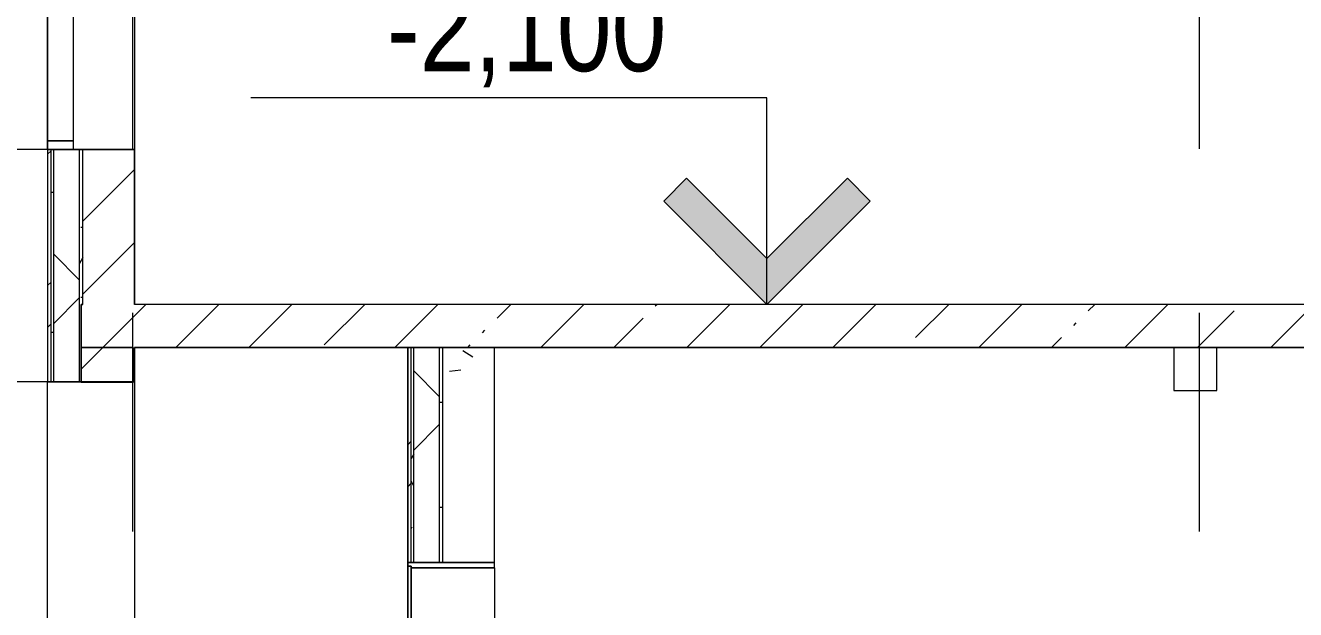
# Model space of a CAD drawing. Header units: millimetres. Extents: x 51154 to 151340, y -24069 to 30962.
# Drawn here: x 56707 to 64090, y -3872 to -480 of the extents above; entities that cross this region are included whole.
import ezdxf

# ---------------------------------------------------------------- set-up
doc = ezdxf.new("R2010")
doc.units = ezdxf.units.MM
doc.linetypes.add('Осевые', pattern=[6350, 1270, -952.5, 3175, -952.5])
for name, color, linetype, lineweight in [('Высотные отметки', 7, 'Continuous', 9), ('Двери', 7, 'Continuous', 9), ('Импосты витража', 7, 'Continuous', 9), ('Импосты витража-1', 7, 'Continuous', 18), ('Каркас несущий', 7, 'Continuous', 9), ('Каркас несущий-1', 7, 'Continuous', 25), ('Каркас_Импост', 7, 'Continuous', 9), ('Общие ребра', 7, 'Continuous', 9), ('Отделка 1 _4_-1', 7, 'Continuous', 9), ('Отделка 2 _5_-1', 7, 'Continuous', 9), ('Панель', 7, 'Continuous', 9), ('Стены', 7, 'Continuous', 9), ('Структура _1_', 7, 'Continuous', 18), ('Термическая_воздушная прослойка _3_-1', 7, 'Continuous', 9), ('Штриховка разреза-2', 7, 'Continuous', 9)]:
    doc.layers.add(name, color=color, linetype=linetype, lineweight=lineweight)
doc.layers.add('Оси-3', color=7, linetype='Осевые', lineweight=9, true_color=0xaaaaaa)
doc.styles.add('Arial Narrow', font='ARIALN.TTF', dxfattribs={"height": 500})
pattern_1 = [(45, (99498.54, 6475), (-424.264, 424.264), [600, -100, 20, -100]), (45, (99498.54, 6899), (-424.264, 424.264), [])]
pattern_2 = [(0, (99498.54, 6475), (812.8, 203.2), [67.056, -542.544, 67.056, -542.544, -3251.2]), (0, (99498.54, 6475), (812.8, 203.2), [-1219.2, 67.056, -1152.144, 67.056, -542.544, -1422.4]), (0, (99498.54, 6475), (812.8, 203.2), [-3048, 67.056, -339.344, 67.056, -948.944]), (120, (99803.34, 6576.6), (-582.3764, 602.30545), [67.056, -542.544, 67.056, -3793.744]), (120, (99803.34, 6576.6), (-582.3764, 602.30545), [-676.656, -542.544, 67.056, -1152.144, -2032]), (120, (99803.34, 6576.6), (-582.3764, 602.30545), [-2438.4, 67.056, -542.544, 67.056, -1355.344]), (120, (99803.34, 6576.6), (-582.3764, 602.30545), [-3115.056, -339.344, 67.056, -948.944]), (240, (99904.94, 6983), (-230.4236, -805.50545), [67.056, -542.544, 67.056, -542.544, -3251.2]), (240, (99904.94, 6983), (-230.4236, -805.50545), [-1219.2, 67.056, -1152.144, 67.056, -542.544, -1422.4]), (240, (99904.94, 6983), (-230.4236, -805.50545), [-3048, 67.056, -339.344, 67.056, -948.944])]
pattern_3 = [(45, (99498.5, 6475), (-707.107, 707.107), []), (135, (99498.5, 6475), (-707.107, -707.107), [])]
pattern_4 = [(45, (99498.54, 6475), (-502.894, 502.894), []), (45, (99498.54, 7237), (-502.894, 502.894), [])]

# ---------------------------------------------------------------- blocks, each defined once
blk = doc.blocks.new('Дверь - Двупольная_001 - ДН3_24-20-5563129-Разрез 1-1')
at = {"layer": 'Двери'}
for p, q in [((58882.6, -4917.5), (58878.5, -4917.5)), ((58878.5, -4917.5), (58883.7, -4917.5)), ((58878.5, -4917.5), (58878.5, -4932.5)), ((58883.7, -4932.5), (58878.5, -4932.5)), ((58878.5, -4932.5), (58882.6, -4932.5)), ((58883.7, -4917.5), (58882.6, -4917.5)), ((58882.6, -4917.5), (58897.1, -4917.5)), ((58882.6, -4932.5), (58882.6, -4917.5)), ((58897.1, -4932.5), (58882.6, -4932.5)), ((58882.6, -4932.5), (58883.7, -4932.5)), ((58884.8, -4917.5), (58883.5, -4917.5)), ((58883.5, -4932.5), (58884.8, -4932.5)), ((58883.6, -4917.5), (58883.6, -4932.5)), ((58883.7, -4917.5), (58883.6, -4917.5)), ((58883.6, -4917.5), (58885.1, -4917.5)), ((58883.6, -4917.5), (58883.6, -4932.5)), ((58885.1, -4917.5), (58883.6, -4917.5)), ((58883.6, -4917.5), (58883.7, -4917.5)), ((58885.1, -4932.5), (58883.6, -4932.5)), ((58883.6, -4932.5), (58883.7, -4932.5)), ((58883.7, -4932.5), (58883.6, -4932.5)), ((58883.6, -4932.5), (58885.1, -4932.5)), ((58883.7, -4917.5), (58883.7, -4932.5)), ((58883.7, -4932.5), (58883.7, -4917.5)), ((58888.6, -4917.5), (58921.1, -4917.5)), ((58921.1, -4932.5), (58888.6, -4932.5)), ((58897.1, -4917.5), (58897.1, -4917.5)), ((58897.1, -4917.5), (58897.1, -4917.5)), ((58897.1, -4917.5), (58921.1, -4917.5)), ((58897.1, -4932.5), (58897.1, -4917.5)), ((58897.1, -4932.5), (58897.1, -4932.5)), ((58921.1, -4932.5), (58897.1, -4932.5)), ((58897.1, -4932.5), (58897.1, -4932.5)), ((58900.8, -4932.5), (58900.8, -4917.5)), ((58921.1, -4947.5), (58921.1, -4902.5)), ((58921.1, -4902.5), (58929.1, -4902.5)), ((58921.1, -4947.5), (58921.1, -4902.5)), ((58921.1, -4902.5), (58929.1, -4902.5)), ((58921.1, -4917.5), (58921.1, -4932.5)), ((58921.1, -4917.5), (58921.1, -4932.5)), ((58929.1, -4902.5), (58929.1, -4947.5)), ((58929.1, -4902.5), (58929.1, -4947.5)), ((58949.1, -4947.5), (58949.1, -4902.5)), ((58957.1, -4902.5), (58949.1, -4902.5)), ((58949.1, -4947.5), (58949.1, -4902.5)), ((58957.1, -4902.5), (58949.1, -4902.5)), ((58957.1, -4902.5), (58957.1, -4947.5)), ((58957.1, -4902.5), (58957.1, -4947.5)), ((58957.1, -4917.5), (58989.7, -4917.5)), ((58957.1, -4917.5), (58957.1, -4932.5)), ((58957.1, -4917.5), (58981.1, -4917.5)), ((58957.1, -4917.5), (58957.1, -4932.5)), ((58989.7, -4932.5), (58957.1, -4932.5)), ((58981.1, -4932.5), (58957.1, -4932.5)), ((58981.1, -4917.5), (58977.5, -4917.5)), ((58977.5, -4917.5), (58981.1, -4917.5)), ((58977.5, -4917.5), (58977.5, -4932.5)), ((58981.1, -4917.5), (58977.5, -4917.5)), ((58977.5, -4917.5), (58981.1, -4917.5)), ((58981.1, -4932.5), (58977.5, -4932.5)), ((58977.5, -4932.5), (58981.1, -4932.5)), ((58981.1, -4932.5), (58977.5, -4932.5)), ((58977.5, -4932.5), (58981.1, -4932.5)), ((58981.1, -4917.5), (58995.6, -4917.5)), ((58981.1, -4932.5), (58981.1, -4917.5)), ((58995.6, -4932.5), (58981.1, -4932.5)), ((58994.7, -4917.5), (58993.5, -4917.5)), ((58993.5, -4932.5), (58994.7, -4932.5)), ((58993.9, -4917.5), (58994.6, -4917.5)), ((58994.6, -4917.5), (58993.9, -4917.5)), ((58994.6, -4932.5), (58993.9, -4932.5)), ((58993.9, -4932.5), (58994.6, -4932.5)), ((58994.6, -4917.5), (58999.7, -4917.5)), ((58994.6, -4917.5), (58994.6, -4932.5)), ((58995.6, -4917.5), (58994.6, -4917.5)), ((58994.6, -4932.5), (58994.6, -4917.5)), ((58999.7, -4932.5), (58994.6, -4932.5)), ((58994.6, -4932.5), (58995.6, -4932.5)), ((58994.7, -4932.5), (58994.7, -4917.5)), ((58994.7, -4932.5), (58994.7, -4917.5)), ((58999.7, -4917.5), (58995.6, -4917.5)), ((58995.6, -4932.5), (58995.6, -4917.5)), ((58995.6, -4932.5), (58999.7, -4932.5)), ((58999.7, -4932.5), (58999.7, -4917.5)), ((58921.1, -4947.5), (58929.1, -4947.5)), ((58929.1, -4947.5), (58921.1, -4947.5)), ((58957.1, -4947.5), (58949.1, -4947.5)), ((58949.1, -4947.5), (58957.1, -4947.5))]:
    blk.add_line(p, q, dxfattribs=at)
at = {"layer": 'Каркас_Импост'}
for p, q in [((59434.1, -3600), (58929.1, -3600)), ((58929.1, -3600), (58929.1, -3620)), ((59434.1, -3630), (59434.1, -3600)), ((58929.1, -3620), (58949.1, -3620)), ((58929.1, -6000), (58929.1, -3620)), ((58949.1, -3620), (58929.1, -3620)), ((58949.1, -3620), (58949.1, -3630)), ((58949.1, -3620), (58949.1, -6000)), ((58949.1, -3630), (59434.1, -3630)), ((59434.1, -3630), (58949.1, -3630)), ((58949.1, -6000), (58949.1, -3630)), ((59434.1, -3630), (59434.1, -6000)), ((58949.1, -6000), (58929.1, -6000)), ((59434.1, -6000), (58949.1, -6000))]:
    blk.add_line(p, q, dxfattribs=at)
at = {"layer": 'Панель'}
for p, q in [((58949.1, -3621), (58929.1, -3621)), ((58929.1, -3621), (58929.1, -5936)), ((58929.1, -5936), (58929.1, -3621)), ((58929.1, -3621), (58949.1, -3621)), ((58949.1, -5936), (58949.1, -3621)), ((58949.1, -3621), (58949.1, -5936)), ((58929.1, -5936), (58949.1, -5936)), ((58949.1, -5936), (58929.1, -5936))]:
    blk.add_line(p, q, dxfattribs=at)
blk = doc.blocks.new('Прямоугольный импост - Прямоугольный импост 1-2125157-Разрез 1-1')
at = {"layer": 'Импосты витража-1'}
for p, q in [((56836.6, -1150), (56836.6, -1200)), ((56986.6, -1150), (56836.6, -1150)), ((56986.6, -1200), (56986.6, -1150)), ((56836.6, -1200), (56986.6, -1200))]:
    blk.add_line(p, q, dxfattribs=at)
blk = doc.blocks.new('Прямоугольный импост - Прямоугольный импост 1-2039434-Разрез 1-1')
at = {"layer": 'Импосты витража-1'}
for p, q in [((56836.6, -150), (56836.6, -1150)), ((56986.6, -1150), (56986.6, -150)), ((56836.6, -1150), (56986.6, -1150))]:
    blk.add_line(p, q, dxfattribs=at)
blk = doc.blocks.new('Высотные отметки - Высотная отметка - Стрелка-4455449-Разрез 1-1')
at = {"layer": 'Высотные отметки'}
blk.add_hatch(color=256, dxfattribs=at).paths.add_polyline_path([(148754.2, 732.8), (148287, 265.7), (147819.8, 732.8), (147687, 600), (148287, 0), (148887, 600)], flags=0)
for p, q in [((148287, 1200), (151287, 1200)), ((148287, 0), (148287, 1200)), ((147687, 600), (147819.8, 732.8)), ((147819.8, 732.8), (148287, 265.7)), ((148287, 265.7), (148754.2, 732.8)), ((148754.2, 732.8), (148887, 600)), ((148287, 0), (147687, 600)), ((148887, 600), (148287, 0)), ((147191.4, 0), (148583.7, 0))]:
    blk.add_line(p, q, dxfattribs=at)

msp = doc.modelspace()

# ---------------------------------------------------------------- hatches: boundary and pattern name
at = {"layer": 'Каркас несущий'}
h = msp.add_hatch(dxfattribs=at)
h.set_pattern_fill('FP_2', color=256, style=0, pattern_type=2)
h.set_pattern_definition(pattern_1)
h.paths.add_polyline_path([(57031.6, -2550), (57331.6, -2550), (57331.6, -2350), (57031.6, -2350)], flags=0)
at = {"layer": 'Штриховка разреза-2'}
h = msp.add_hatch(dxfattribs=at)
h.set_pattern_fill('FP_3', color=256, style=0, pattern_type=2)
h.set_pattern_definition(pattern_4)
h.paths.add_polyline_path([(56856.6, -2550), (56856.6, -1200), (56836.6, -1200), (56836.6, -2550)], flags=0)
h = msp.add_hatch(dxfattribs=at)
h.set_pattern_fill('FP_4', color=256, style=0, pattern_type=2)
h.set_pattern_definition(pattern_2)
h.paths.add_polyline_path([(56871.6, -2550), (56871.6, -1200), (56856.6, -1200), (56856.6, -2550)], flags=0)
h = msp.add_hatch(dxfattribs=at)
h.set_pattern_fill('FP_5', color=256, style=0, pattern_type=2)
h.set_pattern_definition(pattern_3)
h.paths.add_polyline_path([(57021.6, -2550), (57021.6, -1200), (56871.6, -1200), (56871.6, -2550)], flags=0)
h = msp.add_hatch(dxfattribs=at)
h.set_pattern_fill('FP_4', color=256, style=0, pattern_type=2)
h.set_pattern_definition(pattern_2)
h.paths.add_polyline_path([(57021.6, -2550), (57031.6, -2550), (57031.6, -2100), (57041.6, -2100), (57041.6, -1200), (57021.6, -1200)], flags=0)
h = msp.add_hatch(dxfattribs=at)
h.set_pattern_fill('FP_2', color=256, style=0, pattern_type=2)
h.set_pattern_definition(pattern_1)
h.paths.add_polyline_path([(57331.6, -2550), (57341.6, -2550), (57341.6, -2350), (57331.6, -2350)], flags=0)
h.paths.add_polyline_path([(57341.6, -2100), (57341.6, -1200), (57041.6, -1200), (57041.6, -2100), (57261.5, -2100)], flags=0)
h = msp.add_hatch(dxfattribs=at)
h.set_pattern_fill('FP_2', color=256, style=0, pattern_type=2)
h.set_pattern_definition(pattern_1)
h.paths.add_polyline_path([(72056.6, -2350), (72056.6, -2100), (57031.6, -2100), (57031.6, -2350), (71806.6, -2350)], flags=0)
h = msp.add_hatch(dxfattribs=at)
h.set_pattern_fill('FP_3', color=256, style=0, pattern_type=2)
h.set_pattern_definition(pattern_4)
h.paths.add_polyline_path([(58949.1, -3600), (58949.1, -2350), (58929.1, -2350), (58929.1, -3600)], flags=0)
h = msp.add_hatch(dxfattribs=at)
h.set_pattern_fill('FP_4', color=256, style=0, pattern_type=2)
h.set_pattern_definition(pattern_2)
h.paths.add_polyline_path([(58964.1, -3600), (58964.1, -2350), (58949.1, -2350), (58949.1, -3600)], flags=0)
h = msp.add_hatch(dxfattribs=at)
h.set_pattern_fill('FP_5', color=256, style=0, pattern_type=2)
h.set_pattern_definition(pattern_3)
h.paths.add_polyline_path([(59114.1, -3600), (59114.1, -2350), (58964.1, -2350), (58964.1, -3600)], flags=0)
h = msp.add_hatch(dxfattribs=at)
h.set_pattern_fill('FP_4', color=256, style=0, pattern_type=2)
h.set_pattern_definition(pattern_2)
h.paths.add_polyline_path([(59134.1, -3600), (59134.1, -2350), (59114.1, -2350), (59114.1, -3600)], flags=0)
h = msp.add_hatch(dxfattribs=at)
h.set_pattern_fill('FP_7', color=256, style=0, pattern_type=2)
h.set_pattern_definition([(50, (99498.5, 6475), (1457.472, -127.512), [152.4, -1676.4]), (355, (99498.5, 6475), (-281.94, 1528.454), [121.92, -1341.12]), (100.451, (99620, 6464.4), (1175.54, 1400.933), [129.52, -1424.72]), (46.184, (99498.5, 6881.4), (2168.63, -336.34), [228.6, -2514.6]), (96.636, (99679.3, 6853.4), (1899.22, 1979.42), [194.28, -2137.08]), (351.184, (99498.5, 6881.4), (1899.24, 1979.4), [182.88, -2011.68]), (21, (99701.7, 6779.8), (1212.915, -818.12), [152.4, -1676.4]), (326, (99701.7, 6779.8), (494.417, 1473.504), [121.92, -1341.12]), (71.451, (99802.8, 6711.6), (1707.337, 655.37), [129.52, -1424.72]), (37.5, (99498.54, 6475), (24.7094, 676.44), [67.056, -1257.808, 67.056, -1294.384, -1346.2]), (37.5, (99498.54, 6475), (24.7094, 676.44), [-2686.304, 67.056, -1279.144]), (7.5, (99498.54, 6475), (534.558, 801.444), [67.056, -709.168, 67.056, -1227.328, -513.08]), (7.5, (99498.54, 6475), (534.558, 801.444), [-2070.608, 67.056, -446.024]), (327.5, (99045.4, 6475), (1084.7275, -45.831), [67.056, -440.944, 67.056, -1517.904, -2103.12]), (327.5, (99045.4, 6475), (1084.7275, -45.831), [-2092.96, 67.056, -2036.064]), (317.5, (98842.2, 6475), (1185.035, 203.414), [67.056, -593.344, 67.056, -985.52, -1493.52]), (317.5, (98842.2, 6475), (1185.035, 203.414), [-1712.976, 67.056, -1426.464])])
h.paths.add_polyline_path([(59434.1, -3600), (59434.1, -2350), (59134.1, -2350), (59134.1, -3600)], flags=0)

# ---------------------------------------------------------------- linework, layer by layer
at = {"layer": 'Высотные отметки'}
for p, q in [((56886.5, -1200), (56506.3, -1200)), ((61319.1, -2100), (61017.4, -2100)), ((61900.9, -2100), (61319.1, -2100)), ((57031.6, -2550), (56451, -2550))]:
    msp.add_line(p, q, dxfattribs=at)
at = {"layer": 'Каркас несущий'}
for p, q in [((57331.6, -2350), (57031.6, -2350)), ((57031.6, -2350), (57031.6, -2550)), ((57331.6, -2550), (57331.6, -2350)), ((63381.6, -2350), (63381.6, -2600)), ((63631.6, -2350), (63381.6, -2350)), ((63631.6, -2600), (63631.6, -2350)), ((63381.6, -2600), (63631.6, -2600))]:
    msp.add_line(p, q, dxfattribs=at)
at = {"layer": 'Каркас несущий-1'}
msp.add_line((57031.6, -2550), (57331.6, -2550), dxfattribs=at)
at = {"layer": 'Общие ребра'}
for p, q in [((56856.6, -2550), (56856.6, -1200)), ((56871.6, -2550), (56871.6, -1200)), ((57021.6, -2550), (57021.6, -1200)), ((57031.6, -2550), (57031.6, -2350)), ((57031.6, -2350), (57331.6, -2350)), ((57031.6, -2550), (57031.6, -2350)), ((57031.6, -2350), (57331.6, -2350)), ((57331.6, -2350), (57331.6, -2550)), ((57331.6, -2550), (57331.6, -2350)), ((58949.1, -3600), (58949.1, -2350)), ((58964.1, -3600), (58964.1, -2350)), ((59114.1, -3600), (59114.1, -2350)), ((59434.1, -3600), (59434.1, -2351)), ((57331.6, -2550), (57031.6, -2550))]:
    msp.add_line(p, q, dxfattribs=at)
at = {"layer": 'Оси-3'}
for p, q in [((57331.6, -22468.7), (57331.6, 29000)), ((63531.6, -22468.7), (63531.6, 29000))]:
    msp.add_line(p, q, dxfattribs=at)
at = {"layer": 'Отделка 1 _4_-1'}
for p, q in [((56871.6, -1200), (56856.6, -1200)), ((57041.6, -1200), (57021.6, -1200)), ((58964.1, -2350), (58949.1, -2350)), ((59134.1, -2350), (59114.1, -2350)), ((56856.6, -2550), (56871.6, -2550)), ((57021.6, -2550), (57031.6, -2550)), ((58949.1, -3600), (58964.1, -3600)), ((59114.1, -3600), (59134.1, -3600))]:
    msp.add_line(p, q, dxfattribs=at)
at = {"layer": 'Отделка 2 _5_-1'}
for p, q in [((56836.6, -1200), (56836.6, -2550)), ((56856.6, -1200), (56836.6, -1200)), ((58949.1, -2350), (58929.1, -2350)), ((58929.1, -2350), (58929.1, -3600)), ((56836.6, -2550), (56856.6, -2550)), ((58929.1, -3600), (58949.1, -3600))]:
    msp.add_line(p, q, dxfattribs=at)
at = {"layer": 'Стены'}
for p, q in [((56836.6, -1200), (56836.6, -350)), ((56836.6, -1200), (56836.6, -350)), ((56836.6, -1200), (56836.6, -350)), ((56836.6, -1200), (56836.6, -350)), ((57341.6, -350), (57341.6, -2100)), ((57341.6, -350), (57341.6, -1200)), ((57341.6, -350), (57341.6, -1200)), ((57341.6, -350), (57341.6, -1200)), ((57341.6, -350), (57341.6, -1200)), ((56836.6, -1200), (57341.6, -1200)), ((57341.6, -1200), (56836.6, -1200)), ((57341.6, -1200), (56836.6, -1200)), ((57341.6, -1200), (56836.6, -1200)), ((57341.6, -2350), (57341.6, -2550)), ((58929.1, -2350), (57341.6, -2350)), ((57341.6, -2350), (57341.6, -2550)), ((58929.1, -5600), (58929.1, -2350)), ((63381.6, -2351), (59436.1, -2351)), ((66181.6, -2351), (63631.6, -2351)), ((56836.6, -5600), (56836.6, -2550)), ((56836.6, -2550), (57341.6, -2550)), ((57341.6, -2550), (57341.6, -5050)), ((59434.1, -3600), (58929.1, -3600)), ((58929.1, -5600), (58929.1, -3600))]:
    msp.add_line(p, q, dxfattribs=at)
at = {"layer": 'Структура _1_'}
for p, q in [((57341.6, -1200), (57041.6, -1200)), ((57041.6, -2100), (57041.6, -1200)), ((57341.6, -2100), (57341.6, -1200)), ((57031.6, -2350), (57031.6, -2100)), ((57031.6, -2100), (57041.6, -2100)), ((57041.6, -2100), (57031.6, -2100)), ((57031.6, -2100), (57031.6, -2350)), ((68101.6, -2100), (57341.6, -2100)), ((57341.6, -2550), (57341.6, -2350)), ((57341.6, -2350), (59434.1, -2350)), ((59434.1, -2350), (59134.1, -2350)), ((59134.1, -3600), (59134.1, -2350)), ((59434.1, -2350), (68101.6, -2350)), ((59434.1, -2351), (59434.1, -2350)), ((57331.6, -2550), (57341.6, -2550)), ((59134.1, -3600), (59434.1, -3600))]:
    msp.add_line(p, q, dxfattribs=at)
at = {"layer": 'Термическая_воздушная прослойка _3_-1'}
for p, q in [((57021.6, -1200), (56871.6, -1200)), ((59114.1, -2350), (58964.1, -2350)), ((56871.6, -2550), (57021.6, -2550)), ((58964.1, -3600), (59114.1, -3600))]:
    msp.add_line(p, q, dxfattribs=at)

# ---------------------------------------------------------------- block references
at = {"layer": 'Высотные отметки', "extrusion": (0, 0, -1)}
msp.add_blockref('Высотные отметки - Высотная отметка - Стрелка-4455449-Разрез 1-1', (-209304.4, -2100), dxfattribs=at)
at = {"layer": 'Двери'}
msp.add_blockref('Дверь - Двупольная_001 - ДН3_24-20-5563129-Разрез 1-1', (0, 0), dxfattribs=at)
at = {"layer": 'Импосты витража'}
for name in ['Прямоугольный импост - Прямоугольный импост 1-2039434-Разрез 1-1', 'Прямоугольный импост - Прямоугольный импост 1-2125157-Разрез 1-1']:
    msp.add_blockref(name, (0, 0), dxfattribs=at)

# ---------------------------------------------------------------- texts
at = {"layer": 'Высотные отметки', "insert": (58808.9, -245.7), "char_height": 500, "width": 1940.404, "attachment_point": 1, "line_spacing_factor": 0.974696, "style": 'Arial Narrow'}
msp.add_mtext('-2,100', dxfattribs=at)

doc.saveas('drawing.dxf')
